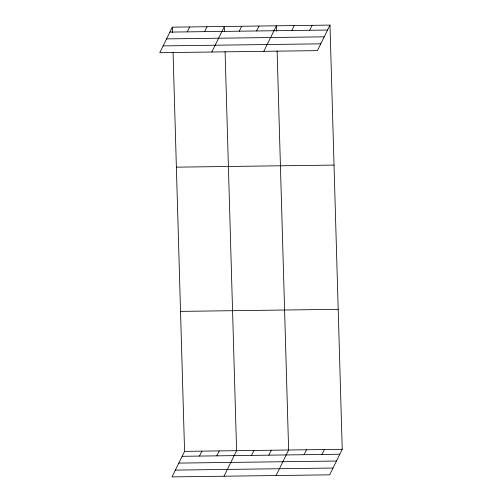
<?xml version="1.0" encoding="UTF-8"?>
<svg xmlns="http://www.w3.org/2000/svg" width="502" height="502" viewBox="0 0 502 502"><rect width="100%" height="100%" fill="white"/><g stroke="black" fill="none" stroke-linecap="round" stroke-linejoin="round"><path stroke-width="0.75" d="M172.33 27.171L159.768 52.697L317.427 50.627L329.99 25.1L172.33 27.171L172.487 32.498M187.246 31.877L189.674 26.945M204.59 31.645L207.019 26.713M211.8 52.013L224.363 26.487L224.513 31.814M239.272 31.193L241.7 26.261M256.616 30.961L259.045 26.029M263.826 51.336L276.389 25.803L276.539 31.13M291.825 30.503L294.254 25.571M309.696 30.264L312.125 25.332M173.058 52.277L184.573 451.373L172.01 476.9L329.67 474.829L342.232 449.303L329.99 25.1M199.489 456.073L201.911 451.141M216.826 455.847L219.255 450.915M224.036 476.216L236.599 450.689L225.084 51.593M251.515 455.389L253.943 450.457M268.859 455.163L271.281 450.231M276.062 475.532L288.625 450.005L277.11 50.909M304.068 454.705L306.496 449.773M321.933 454.467L324.361 449.535M169.908 32.103L327.561 30.032M166.564 38.899L324.217 36.828M163.112 45.902L320.772 43.831M176.371 167.16L334.031 165.089M180.532 311.384L338.191 309.314M184.573 451.373L342.232 449.303M182.144 456.305L339.804 454.235M178.8 463.101L336.459 461.031M175.355 470.104L333.014 468.033"/></g></svg>
